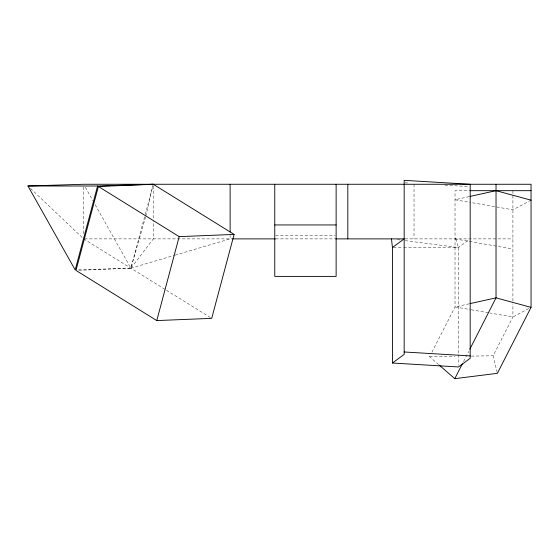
<?xml version="1.0" encoding="UTF-8"?>
<svg xmlns="http://www.w3.org/2000/svg" width="559" height="559" viewBox="0 0 559 559"><rect width="100%" height="100%" fill="white"/><g stroke="black" fill="none" stroke-linecap="round" stroke-linejoin="round"><path stroke-width="0.42" stroke-dasharray="2.79 2.1" d="M145.599 216.948L130.897 268.201L76.849 270.381M145.801 216.109L152.907 185.944M78.672 269.815L130.897 268.201L145.012 215.32M145.235 214.481L153.306 184.267M438.647 364.608L429.605 356.74L430.388 355.203M431.953 352.142L455.026 306.94L455.026 190.675L468.98 190.675M463.509 361.568L468.666 351.464M497.175 372.49L493.115 355.79L512.917 316.988L512.917 303.921M95.149 204.685L130.897 268.201L153.306 238.882L153.306 222.412M403.745 247.532L458.464 247.532L468.805 239.895M531.05 200.171L512.917 209.814L471.202 202.568M528.786 308.554L512.917 316.988L489.929 312.998M130.897 268.201L174.254 255.386M175.093 255.142L230.119 238.882L230.119 235.416M469.246 196.607L455.026 199.759L470.35 202.421M469.246 303.789L455.026 306.94L470.35 309.595M429.605 356.74L454.837 356.363M471.363 356.118L493.115 355.79M275.629 235.716L335.267 235.716M84.535 238.882L231.866 238.882M275.629 238.882L334.771 238.882M405.037 238.882L512.917 238.882M393.319 247.532L402.878 247.532M405.037 182.793L409.384 183.052M444.992 185.169L468.449 186.559M397.491 239.657L400.062 239.986M405.219 240.656L458.464 247.532L458.464 353.882M471.202 309.749L489.076 312.851M455.026 238.882L512.917 249.041M83.661 238.882L165.743 289.828M166.484 290.289L211.7 318.357M30.479 188.397L82.397 237.68M85.359 187.293L93.025 200.905M455.781 238.882L458.464 247.532M512.917 190.675L512.917 303.048M458.464 354.748L458.464 365.209M414.023 184.267L414.023 238.882M153.306 186L153.306 221.546M83.661 186.867L83.661 233.676"/><path stroke-width="0.84" d="M153.306 184.267L98.384 186.482L75.975 270.416L156.779 320.573L211.7 318.357L234.109 234.424L153.306 184.267L97.594 185.993L75.185 269.92L27.95 185.993L83.661 184.267L531.05 184.267L531.05 307.352L497.384 373.321L454.788 378.66L439.29 365.167M156.779 320.573L179.187 236.639L234.109 234.424M454.788 378.66L462.321 363.895M469.853 349.137L496.029 297.856L496.029 184.267M392.453 363.029L404.171 354.378L404.171 180.34L470.182 184.267L470.182 358.305L458.464 366.956L392.453 363.029L392.453 247.532L404.171 238.882L335.582 238.882M470.084 196.419L496.029 190.675L531.05 200.171M470.084 303.6L496.029 297.856L531.05 307.352M27.95 185.993L97.594 185.993M469.853 190.675L531.05 190.675M274.762 224.949L336.127 224.949M232.698 238.882L275.44 238.882M404.171 351.981L470.182 355.908M98.384 186.482L179.187 236.639M391.475 238.882L392.453 247.532M347.817 184.267L347.817 238.882M336.127 184.267L336.127 276.398L274.762 276.398L274.762 184.267M230.119 184.267L230.119 231.943"/></g></svg>
